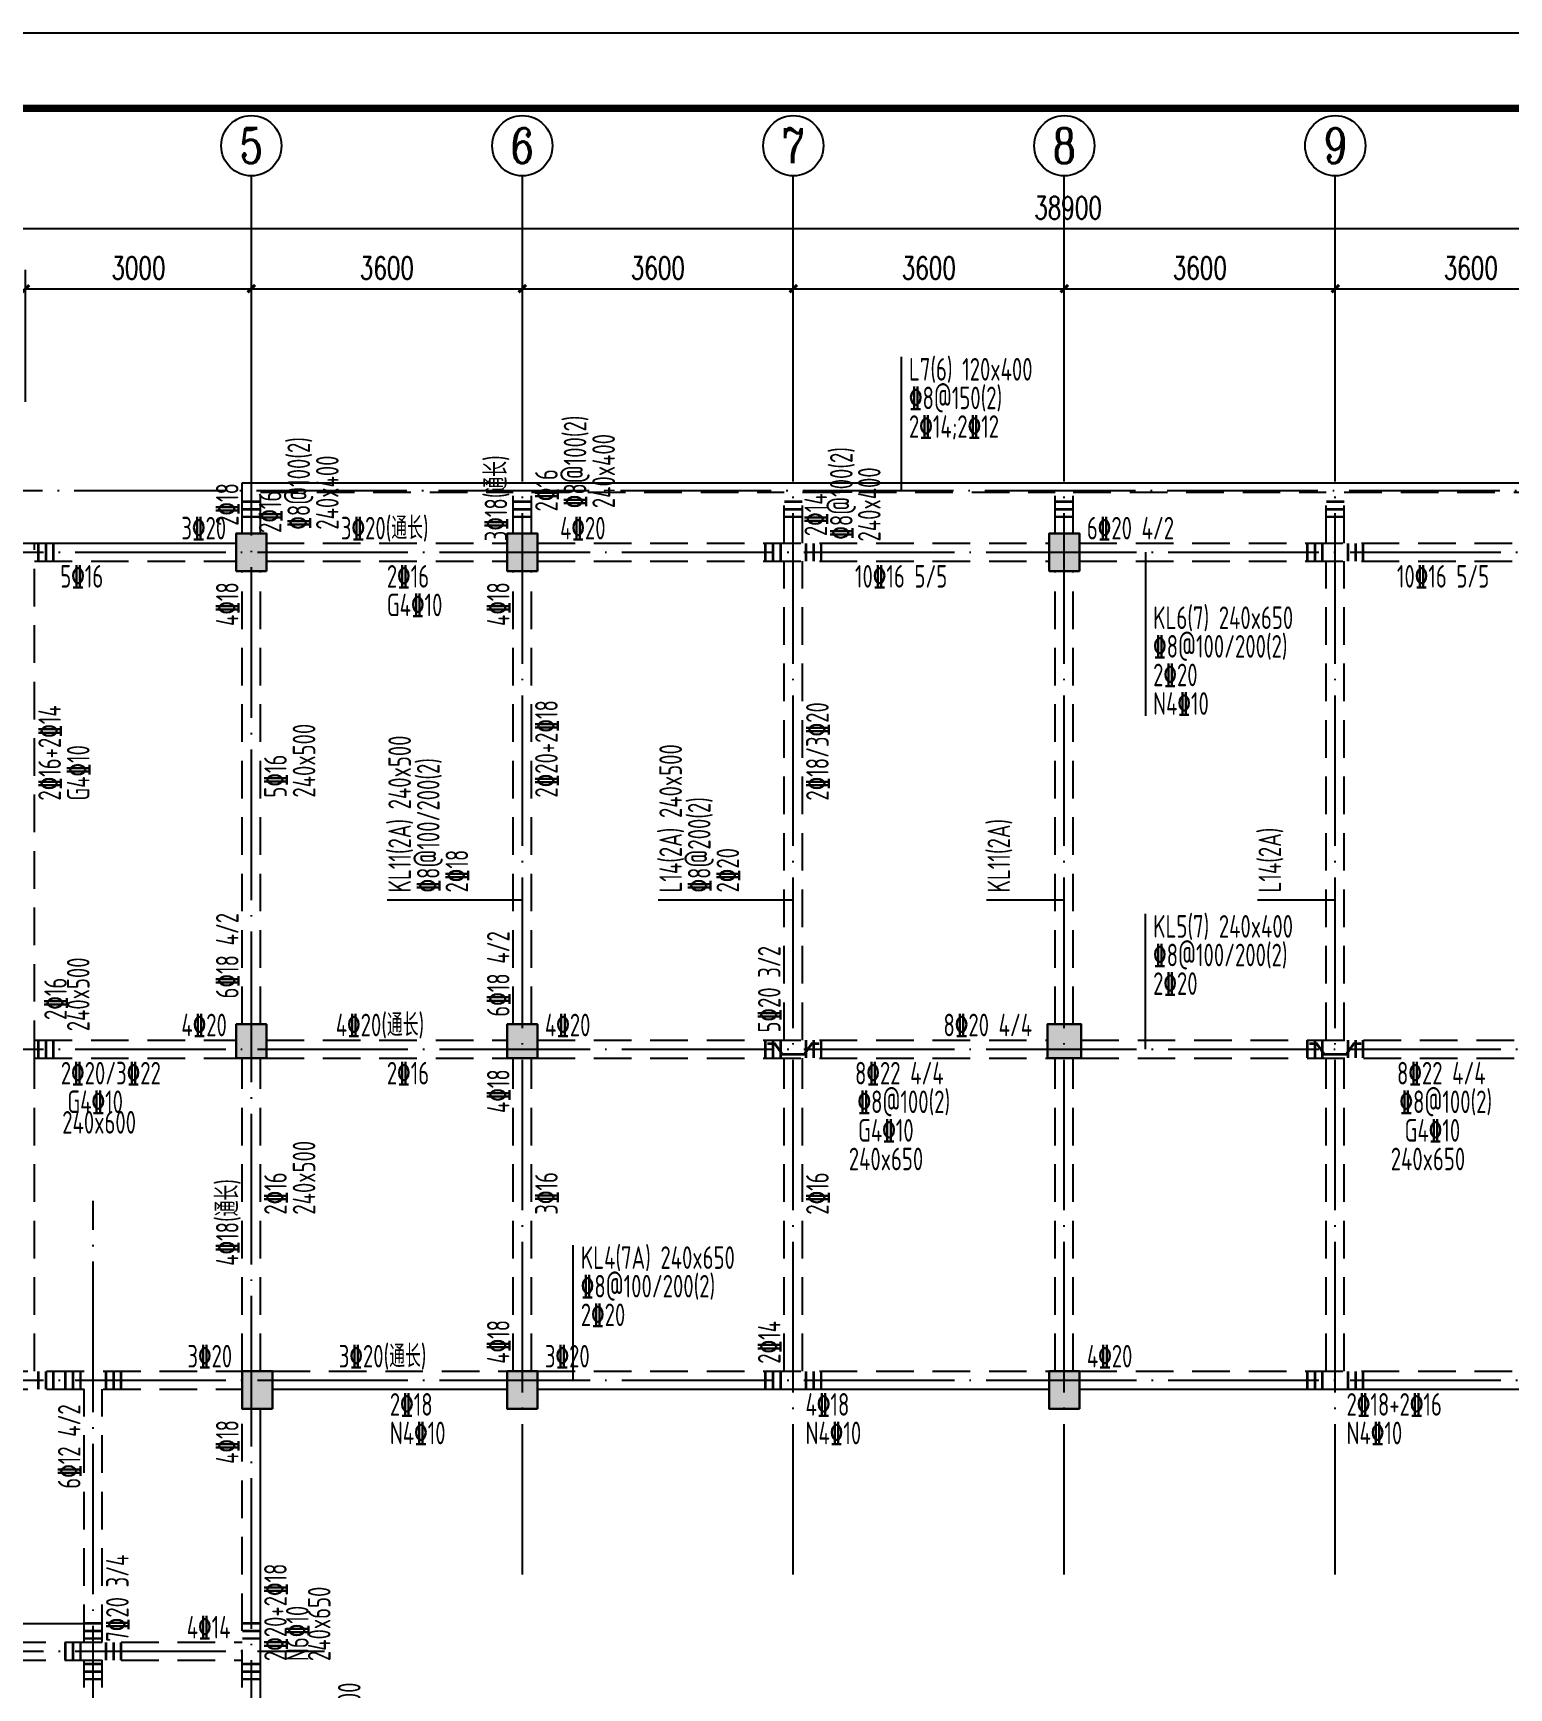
# Model space of a CAD drawing. Extents: x 1051052 to 1482120, y -981644 to -673261.
# Drawn here: x 1304949 to 1324556, y -961626 to -939644 of the extents above; entities that cross this region are included whole.
import ezdxf
from ezdxf.enums import TextEntityAlignment as Align

# ---------------------------------------------------------------- set-up
doc = ezdxf.new("R2010")
doc.units = 0
doc.header["$LTSCALE"] = 1000
doc.header["$MEASUREMENT"] = 0
doc.linetypes.add('DOTE', pattern=[2.42, 2, -0.2, 0.02, -0.2])
doc.linetypes.add('线型3', pattern=[750, 500, -250])
for name, color, linetype in [('AXIS', 3, 'Continuous'), ('AXIS_TEXT', 7, 'Continuous'), ('DOTE', 1, 'DOTE'), ('TK', 142, 'Continuous'), ('填充', 8, 'Continuous')]:
    doc.layers.add(name, color=color, linetype=linetype)
for name, color, linetype, lineweight in [('BEAM', 4, 'Continuous', 25), ('BEAM-DASH', 4, '线型3', 25), ('BEAM-JZ-H', 2, 'Continuous', 25), ('BEAM-JZ-NUM-H', 6, 'Continuous', 25), ('BEAM-JZ-NUM-V', 6, 'Continuous', 25), ('BEAM-JZ-V', 2, 'Continuous', 25), ('BEAM-REINDJ', 1, 'Continuous', 50), ('BEAM-REINGJ', 1, 'Continuous', 50), ('BEAM-YW-H', 7, 'Continuous', 25), ('BEAM-YW-V', 7, 'Continuous', 25), ('COLU', 2, 'Continuous', 30)]:
    doc.layers.add(name, color=color, linetype=linetype, lineweight=lineweight)
doc.layers.add('COLU-HATCH', color=7, linetype='Continuous', lineweight=25, true_color=0x5b5b5b)
doc.styles.add('_TCH_AXIS', font='COMPLEX', dxfattribs={"bigfont": 'GBCBIG'})
doc.styles.add('_TCH_DIM_T3', font='SIMPLEX', dxfattribs={"width": 0.705882, "bigfont": 'GBCBIG'})
doc.styles.add('COMPLEX', font='COMPLEX')
doc.styles.add('TSSD_Dimension', font='Tssdeng.shx', dxfattribs={"width": 0.7, "bigfont": 'Hztxt.shx'})
doc.dimstyles.new('_TCH_ARCH&&100', dxfattribs={"dimtxt": 297.5, "dimasz": 100, "dimexe": 250, "dimexo": 300, "dimgap": 126.25, "dimtad": 1, "dimdec": 0, "dimzin": 0, "dimdsep": 46, "dimtxsty": '_TCH_DIM_T3', "dimblk": 'ARCHTICK', "dimcen": 0.09, "dimclrt": 7, "dimazin": 2, "dimtfac": 1, "dimtdec": 0, "dimtix": 1, "dimtmove": 2, "dimatfit": 3, "dimfxl": 0, "dimtolj": 1, "dimtzin": 0, "dimarcsym": 0})

# ---------------------------------------------------------------- blocks, each defined once
blk = doc.blocks.new('_ArchTick')
at = {"color": 0, "linetype": 'ByBlock', "const_width": 0.4}
blk.add_lwpolyline([(-0.5, -0.5), (0.5, 0.5)], dxfattribs=at)
blk = doc.blocks.new('*D309')
at = {"layer": 'AXIS', "color": 0, "lineweight": -2, "transparency": 16777216}
for p, q in [((1307849, -944540), (1307849, -942790)), ((1311449, -944540), (1311449, -942790)), ((1307849, -943040), (1311449, -943040))]:
    blk.add_line(p, q, dxfattribs=at)
at = {"layer": 'Defpoints', "color": 0, "transparency": 16777216}
for p in [(1311449, -943040), (1307849, -945540), (1311449, -945540)]:
    blk.add_point(p, dxfattribs=at)
at = {"layer": 'AXIS', "color": 0, "lineweight": -2, "transparency": 16777216, "xscale": 100, "yscale": 100, "zscale": 100, "rotation": 180}
blk.add_blockref('_ArchTick', (1307849, -943040), dxfattribs=at)
at = {"layer": 'AXIS', "color": 0, "lineweight": -2, "transparency": 16777216, "xscale": 100, "yscale": 100, "zscale": 100}
blk.add_blockref('_ArchTick', (1311449, -943040), dxfattribs=at)
at = {"layer": 'AXIS', "color": 7, "transparency": 16777216, "insert": (1309649, -942765), "char_height": 297.5, "attachment_point": 5, "style": '_TCH_DIM_T3'}
blk.add_mtext('\\A1;3600', dxfattribs=at)
blk = doc.blocks.new('*D310')
at = {"layer": 'AXIS', "color": 0, "lineweight": -2, "transparency": 16777216}
for p, q in [((1311449, -944540), (1311449, -942790)), ((1315049, -944540), (1315049, -942790)), ((1311449, -943040), (1315049, -943040))]:
    blk.add_line(p, q, dxfattribs=at)
at = {"layer": 'Defpoints', "color": 0, "transparency": 16777216}
for p in [(1315049, -943040), (1311449, -945540), (1315049, -945540)]:
    blk.add_point(p, dxfattribs=at)
at = {"layer": 'AXIS', "color": 0, "lineweight": -2, "transparency": 16777216, "xscale": 100, "yscale": 100, "zscale": 100, "rotation": 180}
blk.add_blockref('_ArchTick', (1311449, -943040), dxfattribs=at)
at = {"layer": 'AXIS', "color": 0, "lineweight": -2, "transparency": 16777216, "xscale": 100, "yscale": 100, "zscale": 100}
blk.add_blockref('_ArchTick', (1315049, -943040), dxfattribs=at)
at = {"layer": 'AXIS', "color": 7, "transparency": 16777216, "insert": (1313249, -942765), "char_height": 297.5, "attachment_point": 5, "style": '_TCH_DIM_T3'}
blk.add_mtext('\\A1;3600', dxfattribs=at)
blk = doc.blocks.new('*D311')
at = {"layer": 'AXIS', "color": 0, "lineweight": -2, "transparency": 16777216}
for p, q in [((1315049, -944540), (1315049, -942790)), ((1318649, -944540), (1318649, -942790)), ((1315049, -943040), (1318649, -943040))]:
    blk.add_line(p, q, dxfattribs=at)
at = {"layer": 'Defpoints', "color": 0, "transparency": 16777216}
for p in [(1318649, -943040), (1315049, -945540), (1318649, -945540)]:
    blk.add_point(p, dxfattribs=at)
at = {"layer": 'AXIS', "color": 0, "lineweight": -2, "transparency": 16777216, "xscale": 100, "yscale": 100, "zscale": 100, "rotation": 180}
blk.add_blockref('_ArchTick', (1315049, -943040), dxfattribs=at)
at = {"layer": 'AXIS', "color": 0, "lineweight": -2, "transparency": 16777216, "xscale": 100, "yscale": 100, "zscale": 100}
blk.add_blockref('_ArchTick', (1318649, -943040), dxfattribs=at)
at = {"layer": 'AXIS', "color": 7, "transparency": 16777216, "insert": (1316849, -942765), "char_height": 297.5, "attachment_point": 5, "style": '_TCH_DIM_T3'}
blk.add_mtext('\\A1;3600', dxfattribs=at)
blk = doc.blocks.new('*D312')
at = {"layer": 'AXIS', "color": 0, "lineweight": -2, "transparency": 16777216}
for p, q in [((1318649, -944540), (1318649, -942790)), ((1322249, -944540), (1322249, -942790)), ((1318649, -943040), (1322249, -943040))]:
    blk.add_line(p, q, dxfattribs=at)
at = {"layer": 'Defpoints', "color": 0, "transparency": 16777216}
for p in [(1322249, -943040), (1318649, -945540), (1322249, -945540)]:
    blk.add_point(p, dxfattribs=at)
at = {"layer": 'AXIS', "color": 0, "lineweight": -2, "transparency": 16777216, "xscale": 100, "yscale": 100, "zscale": 100, "rotation": 180}
blk.add_blockref('_ArchTick', (1318649, -943040), dxfattribs=at)
at = {"layer": 'AXIS', "color": 0, "lineweight": -2, "transparency": 16777216, "xscale": 100, "yscale": 100, "zscale": 100}
blk.add_blockref('_ArchTick', (1322249, -943040), dxfattribs=at)
at = {"layer": 'AXIS', "color": 7, "transparency": 16777216, "insert": (1320449, -942765), "char_height": 297.5, "attachment_point": 5, "style": '_TCH_DIM_T3'}
blk.add_mtext('\\A1;3600', dxfattribs=at)
blk = doc.blocks.new('*D313')
at = {"layer": 'AXIS', "color": 0, "lineweight": -2, "transparency": 16777216}
for p, q in [((1322249, -944540), (1322249, -942790)), ((1325849, -944540), (1325849, -942790)), ((1322249, -943040), (1325849, -943040))]:
    blk.add_line(p, q, dxfattribs=at)
at = {"layer": 'Defpoints', "color": 0, "transparency": 16777216}
for p in [(1325849, -943040), (1322249, -945540), (1325849, -945540)]:
    blk.add_point(p, dxfattribs=at)
at = {"layer": 'AXIS', "color": 0, "lineweight": -2, "transparency": 16777216, "xscale": 100, "yscale": 100, "zscale": 100, "rotation": 180}
blk.add_blockref('_ArchTick', (1322249, -943040), dxfattribs=at)
at = {"layer": 'AXIS', "color": 0, "lineweight": -2, "transparency": 16777216, "xscale": 100, "yscale": 100, "zscale": 100}
blk.add_blockref('_ArchTick', (1325849, -943040), dxfattribs=at)
at = {"layer": 'AXIS', "color": 7, "transparency": 16777216, "insert": (1324049, -942765), "char_height": 297.5, "attachment_point": 5, "style": '_TCH_DIM_T3'}
blk.add_mtext('\\A1;3600', dxfattribs=at)
blk = doc.blocks.new('*D317')
at = {"layer": 'AXIS', "color": 0, "lineweight": -2, "transparency": 16777216}
for p, q in [((1299249, -943740), (1299249, -941990)), ((1338149, -943740), (1338149, -941990)), ((1299249, -942240), (1338149, -942240))]:
    blk.add_line(p, q, dxfattribs=at)
at = {"layer": 'Defpoints', "color": 0, "transparency": 16777216}
for p in [(1338149, -942240), (1299249, -945540), (1338149, -945540)]:
    blk.add_point(p, dxfattribs=at)
at = {"layer": 'AXIS', "color": 0, "lineweight": -2, "transparency": 16777216, "xscale": 100, "yscale": 100, "zscale": 100, "rotation": 180}
blk.add_blockref('_ArchTick', (1299249, -942240), dxfattribs=at)
at = {"layer": 'AXIS', "color": 0, "lineweight": -2, "transparency": 16777216, "xscale": 100, "yscale": 100, "zscale": 100}
blk.add_blockref('_ArchTick', (1338149, -942240), dxfattribs=at)
at = {"layer": 'AXIS', "color": 7, "transparency": 16777216, "insert": (1318699, -941965), "char_height": 297.5, "attachment_point": 5, "style": '_TCH_DIM_T3'}
blk.add_mtext('\\A1;38900', dxfattribs=at)
blk = doc.blocks.new('_AXISO')
blk.add_circle((0, 0), 0.5)
at = {"layer": 'AXIS_TEXT', "style": 'COMPLEX', "width": 1.041667}
blk.add_attdef('A', text='', height=0.56, dxfattribs=at).set_placement((-0.25, -0.28), (0.25, -0.28), align=Align.FIT)
blk = doc.blocks.new('*D343')
at = {"layer": 'AXIS', "color": 0, "lineweight": -2, "transparency": 16777216}
for p, q in [((1304849, -944540), (1304849, -942790)), ((1307849, -944540), (1307849, -942790)), ((1304849, -943040), (1307849, -943040))]:
    blk.add_line(p, q, dxfattribs=at)
at = {"layer": 'Defpoints', "color": 0, "transparency": 16777216}
for p in [(1307849, -943040), (1307849, -945366), (1304849, -945540)]:
    blk.add_point(p, dxfattribs=at)
at = {"layer": 'AXIS', "color": 0, "lineweight": -2, "transparency": 16777216, "xscale": 100, "yscale": 100, "zscale": 100, "rotation": 180}
blk.add_blockref('_ArchTick', (1304849, -943040), dxfattribs=at)
at = {"layer": 'AXIS', "color": 0, "lineweight": -2, "transparency": 16777216, "xscale": 100, "yscale": 100, "zscale": 100}
blk.add_blockref('_ArchTick', (1307849, -943040), dxfattribs=at)
at = {"layer": 'AXIS', "color": 7, "transparency": 16777216, "insert": (1306349, -942765), "char_height": 297.5, "attachment_point": 5, "style": '_TCH_DIM_T3'}
blk.add_mtext('\\A1;3000', dxfattribs=at)
blk = doc.blocks.new('A2K')
at = {"layer": 'TK'}
blk.add_lwpolyline([(0, 0), (59400, 0), (59400, 42000), (0, 42000)], close=True, dxfattribs=at)
at = {"layer": 'TK', "const_width": 100}
blk.add_lwpolyline([(2500, 1000), (58400, 1000), (58400, 41000), (2500, 41000)], close=True, dxfattribs=at)

msp = doc.modelspace()

# ---------------------------------------------------------------- hatches: boundary and pattern name
at = {"layer": 'COLU-HATCH', "transparency": 33554687}
for points in [[(1308048.964, -946790.042), (1308048.964, -946290.042), (1307648.964, -946290.042), (1307648.964, -946790.042)], [(1311648.964, -946790.042), (1311648.964, -946290.042), (1311248.964, -946290.042), (1311248.964, -946790.042)], [(1318848.964, -946790.042), (1318848.964, -946290.042), (1318448.964, -946290.042), (1318448.964, -946790.042)], [(1308048.964, -953260.042), (1308048.964, -952810.042), (1307648.964, -952810.042), (1307648.964, -953260.042)], [(1311648.964, -953260.042), (1311648.964, -952810.042), (1311248.964, -952810.042), (1311248.964, -953260.042)], [(1318873.964, -953260.042), (1318873.964, -952810.042), (1318423.964, -952810.042), (1318423.964, -953260.042)], [(1308128.964, -957920.042), (1308128.964, -957420.042), (1307728.964, -957420.042), (1307728.964, -957920.042)], [(1311648.964, -957920.042), (1311648.964, -957420.042), (1311248.964, -957420.042), (1311248.964, -957920.042)], [(1318848.964, -957920.042), (1318848.964, -957420.042), (1318448.964, -957420.042), (1318448.964, -957920.042)]]:
    msp.add_hatch(color=256, dxfattribs=at).paths.add_polyline_path(points, flags=0)

# ---------------------------------------------------------------- linework, layer by layer
at = {"layer": 'AXIS'}
for p, q in [((1307848.964, -945540.042), (1307848.964, -941540.042)), ((1311448.964, -945540.042), (1311448.964, -941540.042)), ((1315048.964, -945540.042), (1315048.964, -941540.042)), ((1318648.964, -945540.042), (1318648.964, -941540.042)), ((1322248.964, -945540.042), (1322248.964, -941540.042))]:
    msp.add_line(p, q, dxfattribs=at)
at = {"layer": 'BEAM'}
for p, q in [((1307728.964, -946290.042), (1307728.964, -945620.042)), ((1307728.964, -945620.042), (1311448.964, -945620.042)), ((1311448.964, -945620.042), (1315048.964, -945620.042)), ((1315048.964, -945620.042), (1318648.964, -945620.042)), ((1318648.964, -945620.042), (1322248.964, -945620.042)), ((1322248.964, -945620.042), (1325848.964, -945620.042)), ((1304728.965, -946420.042), (1304968.964, -946420.042)), ((1304968.964, -946420.042), (1307648.964, -946420.042)), ((1308128.964, -957660.042), (1311248.964, -957660.042)), ((1311648.964, -957660.042), (1318448.964, -957660.042)), ((1318848.964, -957660.042), (1325648.964, -957660.042)), ((1307968.964, -964620.042), (1307968.964, -957920.042))]:
    msp.add_line(p, q, dxfattribs=at)
at = {"layer": 'BEAM-DASH', "ltscale": 0.001}
for p, q in [((1307968.964, -946290.042), (1307968.964, -945740.042)), ((1307968.964, -945740.042), (1311328.964, -945740.042)), ((1311328.964, -946290.042), (1311328.964, -945740.042)), ((1311568.964, -946290.042), (1311568.964, -945740.042)), ((1311568.964, -945740.042), (1314928.964, -945740.042)), ((1314928.964, -946420.042), (1314928.964, -945740.042)), ((1315168.964, -946420.042), (1315168.964, -945740.042)), ((1315168.964, -945740.042), (1318528.964, -945740.042)), ((1318528.964, -946290.042), (1318528.964, -945740.042)), ((1318768.964, -946290.042), (1318768.964, -945740.042)), ((1318768.964, -945740.042), (1322128.964, -945740.042)), ((1322128.964, -946420.042), (1322128.964, -945740.042)), ((1322368.964, -946420.042), (1322368.964, -945740.042)), ((1322368.964, -945740.042), (1325728.964, -945740.042)), ((1304968.948, -953260.043), (1304968.964, -946420.042)), ((1308048.964, -946420.042), (1311248.964, -946420.042)), ((1311648.964, -946420.042), (1318448.964, -946420.042)), ((1318848.964, -946420.042), (1325648.964, -946420.042)), ((1304968.964, -946660.042), (1307648.964, -946660.042)), ((1308048.964, -946660.042), (1311248.964, -946660.042)), ((1311648.964, -946660.042), (1318448.964, -946660.042)), ((1314928.964, -953020.042), (1314928.964, -946660.042)), ((1315168.964, -953020.042), (1315168.964, -946660.042)), ((1318848.964, -946660.042), (1325648.964, -946660.042)), ((1322128.964, -953020.042), (1322128.964, -946660.042)), ((1322368.964, -953020.042), (1322368.964, -946660.042)), ((1307728.964, -952810.042), (1307728.964, -946790.042)), ((1307968.964, -952810.042), (1307968.964, -946790.042)), ((1311328.964, -952810.042), (1311328.964, -946790.042)), ((1311568.964, -952810.042), (1311568.964, -946790.042)), ((1318528.964, -952810.042), (1318528.964, -946790.042)), ((1318768.964, -952810.042), (1318768.964, -946790.042)), ((1304968.948, -953020.042), (1307648.964, -953020.042)), ((1308048.964, -953020.042), (1311248.964, -953020.042)), ((1311648.964, -953020.042), (1318423.964, -953020.042)), ((1318873.964, -953020.042), (1325648.964, -953020.042)), ((1304968.937, -957420.042), (1304968.948, -953260.042)), ((1304968.948, -953260.042), (1307648.964, -953260.042)), ((1307728.964, -957420.042), (1307728.964, -953260.042)), ((1307968.964, -957420.042), (1307968.964, -953260.042)), ((1308048.964, -953260.042), (1311248.964, -953260.042)), ((1311328.964, -957420.042), (1311328.964, -953260.042)), ((1311568.964, -957420.042), (1311568.964, -953260.042)), ((1311648.964, -953260.042), (1318423.964, -953260.042)), ((1314928.964, -957420.042), (1314928.964, -953260.042)), ((1315168.964, -957420.042), (1315168.964, -953260.042)), ((1318528.964, -957420.042), (1318528.964, -953260.042)), ((1318768.964, -957420.042), (1318768.964, -953260.042)), ((1318873.964, -953260.042), (1325648.964, -953260.042)), ((1322128.964, -957420.042), (1322128.964, -953260.042)), ((1322368.964, -957420.042), (1322368.964, -953260.042)), ((1302128.964, -957420.042), (1307728.964, -957420.042)), ((1308128.964, -957420.042), (1311248.964, -957420.042)), ((1311648.964, -957420.042), (1318448.964, -957420.042)), ((1318848.964, -957420.042), (1325648.964, -957420.042)), ((1302128.964, -957660.042), (1307728.964, -957660.042)), ((1305628.964, -961020.042), (1305628.964, -957660.042)), ((1305868.964, -961020.042), (1305868.964, -957660.042)), ((1307728.964, -964620.042), (1307728.964, -957920.042)), ((1299368.964, -961020.042), (1307728.964, -961020.042)), ((1299368.964, -961260.042), (1307728.964, -961260.042)), ((1305628.964, -964620.042), (1305628.964, -961260.042)), ((1305868.964, -964620.042), (1305868.964, -961260.042))]:
    msp.add_line(p, q, dxfattribs=at)
at = {"layer": 'BEAM-JZ-H'}
for p, q in [((1316485.323, -945720.042), (1316485.323, -943945.042)), ((1319728.964, -946540.042), (1319728.964, -948715.042)), ((1319728.964, -953140.042), (1319728.964, -951345.042)), ((1312125.501, -957540.042), (1312125.501, -955745.042))]:
    msp.add_line(p, q, dxfattribs=at)
at = {"layer": 'BEAM-JZ-V'}
for p, q in [((1311448.964, -951160.042), (1309653.964, -951160.042)), ((1315048.964, -951160.042), (1313253.964, -951160.042)), ((1318648.964, -951160.042), (1317613.964, -951160.042)), ((1322248.964, -951160.042), (1321213.964, -951160.042)), ((1305632.488, -960775.459), (1303837.488, -960775.459))]:
    msp.add_line(p, q, dxfattribs=at)
at = {"layer": 'BEAM-REINDJ', "const_width": 35}
for points in [[(1314703.964, -953070.042), (1314803.964, -953070.042), (1314903.964, -953210.042), (1315193.964, -953210.042), (1315293.964, -953070.042), (1315393.964, -953070.042)], [(1321903.964, -953070.042), (1322003.964, -953070.042), (1322103.964, -953210.042), (1322393.964, -953210.042), (1322493.964, -953070.042), (1322593.964, -953070.042)]]:
    msp.add_lwpolyline(points, dxfattribs=at)
at = {"layer": 'BEAM-REINGJ', "const_width": 35}
for points in [[(1307728.964, -945870.042), (1307968.964, -945870.042)], [(1311328.964, -945870.042), (1311568.964, -945870.042)], [(1314928.964, -945870.042), (1315168.964, -945870.042)], [(1318528.964, -945870.042), (1318768.964, -945870.042)], [(1322128.964, -945870.042), (1322368.964, -945870.042)], [(1307728.964, -945970.042), (1307968.964, -945970.042)], [(1307728.964, -946070.042), (1307968.964, -946070.042)], [(1311328.964, -945970.042), (1311568.964, -945970.042)], [(1311328.964, -946070.042), (1311568.964, -946070.042)], [(1314928.964, -945970.042), (1315168.964, -945970.042)], [(1314928.964, -946070.042), (1315168.964, -946070.042)], [(1318528.964, -945970.042), (1318768.964, -945970.042)], [(1318528.964, -946070.042), (1318768.964, -946070.042)], [(1322128.964, -945970.042), (1322368.964, -945970.042)], [(1322128.964, -946070.042), (1322368.964, -946070.042)], [(1305018.964, -946420.042), (1305018.964, -946660.042)], [(1305118.964, -946420.042), (1305118.964, -946660.042)], [(1305218.964, -946420.042), (1305218.964, -946660.042)], [(1314678.964, -946420.042), (1314678.964, -946660.042)], [(1314778.964, -946420.042), (1314778.964, -946660.042)], [(1314878.964, -946420.042), (1314878.964, -946660.042)], [(1315218.964, -946420.042), (1315218.964, -946660.042)], [(1315318.964, -946420.042), (1315318.964, -946660.042)], [(1315418.964, -946420.042), (1315418.964, -946660.042)], [(1321878.964, -946420.042), (1321878.964, -946660.042)], [(1321978.964, -946420.042), (1321978.964, -946660.042)], [(1322078.964, -946420.042), (1322078.964, -946660.042)], [(1322418.964, -946420.042), (1322418.964, -946660.042)], [(1322518.964, -946420.042), (1322518.964, -946660.042)], [(1322618.964, -946420.042), (1322618.964, -946660.042)], [(1305018.948, -953020.042), (1305018.948, -953260.042)], [(1305118.948, -953020.042), (1305118.948, -953260.042)], [(1305218.948, -953020.042), (1305218.948, -953260.042)], [(1314678.964, -953020.042), (1314678.964, -953260.042)], [(1314778.964, -953020.042), (1314778.964, -953260.042)], [(1314878.964, -953020.042), (1314878.964, -953260.042)], [(1315218.964, -953020.042), (1315218.964, -953260.042)], [(1315318.964, -953020.042), (1315318.964, -953260.042)], [(1315418.964, -953020.042), (1315418.964, -953260.042)], [(1321878.964, -953020.042), (1321878.964, -953260.042)], [(1321978.964, -953020.042), (1321978.964, -953260.042)], [(1322078.964, -953020.042), (1322078.964, -953260.042)], [(1322418.964, -953020.042), (1322418.964, -953260.042)], [(1322518.964, -953020.042), (1322518.964, -953260.042)], [(1322618.964, -953020.042), (1322618.964, -953260.042)], [(1305018.937, -957420.042), (1305018.937, -957660.042)], [(1305118.937, -957420.042), (1305118.937, -957660.042)], [(1305218.937, -957420.042), (1305218.937, -957660.042)], [(1305378.964, -957420.042), (1305378.964, -957660.042)], [(1305478.964, -957420.042), (1305478.964, -957660.042)], [(1305578.964, -957420.042), (1305578.964, -957660.042)], [(1305918.964, -957420.042), (1305918.964, -957660.042)], [(1306018.964, -957420.042), (1306018.964, -957660.042)], [(1306118.964, -957420.042), (1306118.964, -957660.042)], [(1314678.964, -957420.042), (1314678.964, -957660.042)], [(1314778.964, -957420.042), (1314778.964, -957660.042)], [(1314878.964, -957420.042), (1314878.964, -957660.042)], [(1315218.964, -957420.042), (1315218.964, -957660.042)], [(1315318.964, -957420.042), (1315318.964, -957660.042)], [(1315418.964, -957420.042), (1315418.964, -957660.042)], [(1321878.964, -957420.042), (1321878.964, -957660.042)], [(1321978.964, -957420.042), (1321978.964, -957660.042)], [(1322078.964, -957420.042), (1322078.964, -957660.042)], [(1322418.964, -957420.042), (1322418.964, -957660.042)], [(1322518.964, -957420.042), (1322518.964, -957660.042)], [(1322618.964, -957420.042), (1322618.964, -957660.042)], [(1305628.964, -960770.042), (1305868.964, -960770.042)], [(1307728.964, -960770.042), (1307968.964, -960770.042)], [(1305378.964, -961020.042), (1305378.964, -961260.042)], [(1305478.964, -961020.042), (1305478.964, -961260.042)], [(1305578.964, -961020.042), (1305578.964, -961260.042)], [(1305628.964, -960870.042), (1305868.964, -960870.042)], [(1305628.964, -960970.042), (1305868.964, -960970.042)], [(1305918.964, -961020.042), (1305918.964, -961260.042)], [(1306018.964, -961020.042), (1306018.964, -961260.042)], [(1306118.964, -961020.042), (1306118.964, -961260.042)], [(1307728.964, -960870.042), (1307968.964, -960870.042)], [(1307728.964, -960970.042), (1307968.964, -960970.042)], [(1305628.964, -961310.042), (1305868.964, -961310.042)], [(1305628.964, -961410.042), (1305868.964, -961410.042)], [(1305628.964, -961510.042), (1305868.964, -961510.042)], [(1307728.964, -961310.042), (1307968.964, -961310.042)], [(1307728.964, -961410.042), (1307968.964, -961410.042)], [(1307728.964, -961510.042), (1307968.964, -961510.042)]]:
    msp.add_lwpolyline(points, dxfattribs=at)
at = {"layer": 'COLU'}
for points in [[(1308048.964, -946790.042), (1308048.964, -946290.042), (1307648.964, -946290.042), (1307648.964, -946790.042)], [(1311648.964, -946790.042), (1311648.964, -946290.042), (1311248.964, -946290.042), (1311248.964, -946790.042)], [(1318848.964, -946790.042), (1318848.964, -946290.042), (1318448.964, -946290.042), (1318448.964, -946790.042)], [(1308048.964, -953260.042), (1308048.964, -952810.042), (1307648.964, -952810.042), (1307648.964, -953260.042)], [(1311648.964, -953260.042), (1311648.964, -952810.042), (1311248.964, -952810.042), (1311248.964, -953260.042)], [(1318873.964, -953260.042), (1318873.964, -952810.042), (1318423.964, -952810.042), (1318423.964, -953260.042)], [(1308128.964, -957920.042), (1308128.964, -957420.042), (1307728.964, -957420.042), (1307728.964, -957920.042)], [(1311648.964, -957920.042), (1311648.964, -957420.042), (1311248.964, -957420.042), (1311248.964, -957920.042)], [(1318848.964, -957920.042), (1318848.964, -957420.042), (1318448.964, -957420.042), (1318448.964, -957920.042)]]:
    msp.add_lwpolyline(points, close=True, dxfattribs=at)
at = {"layer": 'DOTE'}
for p, q in [((1307848.964, -972940.042), (1307848.964, -945540.042)), ((1311448.964, -960121.396), (1311448.964, -945540.042)), ((1315048.964, -960121.396), (1315048.964, -945540.042)), ((1318648.964, -960121.396), (1318648.964, -945540.042)), ((1322248.964, -960121.396), (1322248.964, -945540.042)), ((1298235.104, -945720.042), (1331043.981, -945720.042)), ((1298248.964, -946540.042), (1339148.964, -946540.042)), ((1298248.964, -953140.042), (1339148.964, -953140.042)), ((1305748.964, -965222.704), (1305748.964, -955155.048)), ((1298248.964, -957540.042), (1339148.964, -957540.042)), ((1298248.964, -961140.042), (1308822.388, -961140.042))]:
    msp.add_line(p, q, dxfattribs=at)

# ---------------------------------------------------------------- block references
at = {"layer": 'AXIS'}
ref = msp.add_blockref('_AXISO', (1307848.964, -941140.042), dxfattribs=dict(at, xscale=800, yscale=800, zscale=800))
ref.add_attrib('A', '5', dxfattribs={"layer": 'AXIS_TEXT', "height": 465.948, "style": '_TCH_AXIS'}).set_placement((1307693.648, -941373.016), (1308004.28, -941373.016), align=Align.FIT)
ref = msp.add_blockref('_AXISO', (1311448.964, -941140.042), dxfattribs=dict(at, xscale=800, yscale=800, zscale=800))
ref.add_attrib('A', '6', dxfattribs={"layer": 'AXIS_TEXT', "height": 465.948, "style": '_TCH_AXIS'}).set_placement((1311293.648, -941373.016), (1311604.28, -941373.016), align=Align.FIT)
ref = msp.add_blockref('_AXISO', (1315048.964, -941140.042), dxfattribs=dict(at, xscale=800, yscale=800, zscale=800))
ref.add_attrib('A', '7', dxfattribs={"layer": 'AXIS_TEXT', "height": 465.948, "style": '_TCH_AXIS'}).set_placement((1314893.648, -941373.016), (1315204.28, -941373.016), align=Align.FIT)
ref = msp.add_blockref('_AXISO', (1318648.964, -941140.042), dxfattribs=dict(at, xscale=800, yscale=800, zscale=800))
ref.add_attrib('A', '8', dxfattribs={"layer": 'AXIS_TEXT', "height": 465.948, "style": '_TCH_AXIS'}).set_placement((1318493.648, -941373.016), (1318804.28, -941373.016), align=Align.FIT)
ref = msp.add_blockref('_AXISO', (1322248.964, -941140.042), dxfattribs=dict(at, xscale=800, yscale=800, zscale=800))
ref.add_attrib('A', '9', dxfattribs={"layer": 'AXIS_TEXT', "height": 465.948, "style": '_TCH_AXIS'}).set_placement((1322093.648, -941373.016), (1322404.28, -941373.016), align=Align.FIT)
at = {"layer": '填充'}
msp.add_blockref('A2K', (1292358.453, -981643.929), dxfattribs=at)

# ---------------------------------------------------------------- texts
at = {"layer": 'BEAM-JZ-H', "style": 'TSSD_Dimension', "width": 0.7}
for s, p in [('%%1328@150(2)', (1316585.323, -944640.042)), ('2%%13214;2%%13212', (1316585.323, -945020.042)), ('%%1328@100/200(2)', (1319828.964, -947940.042)), ('2%%13220', (1319828.964, -948320.042)), ('N4%%13210', (1319828.964, -948700.042)), ('%%1328@100/200(2)', (1319828.964, -952040.042)), ('2%%13220', (1319828.964, -952420.042)), ('%%1328@100/200(2)', (1312225.501, -956440.042)), ('2%%13220', (1312225.501, -956820.042))]:
    msp.add_text(s, height=300, dxfattribs=at).set_placement(p)
at = {"layer": 'BEAM-JZ-NUM-H', "style": 'TSSD_Dimension', "width": 0.7}
for s, p in [('L7(6) 120x400', (1316585.323, -944260.042)), ('KL6(7) 240x650', (1319828.964, -947560.042)), ('KL5(7) 240x400', (1319828.964, -951660.042)), ('KL4(7A) 240x650', (1312225.501, -956060.042))]:
    msp.add_text(s, height=300, dxfattribs=at).set_placement(p)
at = {"layer": 'BEAM-JZ-NUM-V', "style": 'TSSD_Dimension', "width": 0.7}
for s, p in [('KL11(2A) 240x500', (1309968.964, -951060.042)), ('L14(2A) 240x500', (1313568.964, -951060.042)), ('KL11(2A)', (1317928.964, -951060.042)), ('L14(2A)', (1321528.964, -951060.042)), ('KL10(5A) 240x400', (1309299.574, -963690.496))]:
    msp.add_text(s, height=300, rotation=90, dxfattribs=at).set_placement(p)
at = {"layer": 'BEAM-JZ-V', "style": 'TSSD_Dimension', "width": 0.7}
for s, p in [('%%1328@100/200(2)', (1310348.964, -951060.042)), ('%%1328@200(2)', (1313948.964, -951060.042)), ('2%%13218', (1310728.964, -951060.042)), ('2%%13220', (1314328.964, -951060.042))]:
    msp.add_text(s, height=300, rotation=90, dxfattribs=at).set_placement(p)
at = {"layer": 'BEAM-YW-H', "style": 'TSSD_Dimension', "width": 0.7}
for s, p in [('3%%13220', (1306918.964, -946370.042)), ('3%%13220(通长)', (1309038.609, -946370.042)), ('4%%13220', (1311950.287, -946370.042)), ('6%%13220 4/2', (1318948.964, -946370.042)), ('4%%13220', (1306918.964, -952970.042)), ('4%%13220(通长)', (1308970.503, -952970.042)), ('4%%13220', (1311748.964, -952970.042)), ('8%%13220 4/4', (1317043.444, -952970.042)), ('3%%13220', (1306998.964, -957370.042)), ('3%%13220(通长)', (1309010.503, -957370.042)), ('3%%13220', (1311748.964, -957370.042)), ('4%%13220', (1318948.964, -957370.042)), ('4%%13214', (1306990.887, -960970.042))]:
    msp.add_text(s, height=300, dxfattribs=at).set_placement(p)
for s, p in [('5%%13216', (1305310.401, -946710.042)), ('2%%13216', (1309648.964, -946710.042)), ('10%%13216 5/5', (1315867.665, -946710.042)), ('10%%13216 5/5', (1323067.664, -946710.042)), ('G4%%13210', (1309648.964, -947090.042)), ('2%%13220/3%%13222', (1305317.457, -953310.042)), ('2%%13216', (1309648.964, -953310.042)), ('8%%13222 4/4', (1315868.977, -953310.042)), ('8%%13222 4/4', (1323068.976, -953310.042)), ('G4%%13210', (1305405.147, -953690.042)), ('%%1328@100(2)', (1315902.314, -953690.042)), ('%%1328@100(2)', (1323102.314, -953690.042)), ('240x600', (1305336.362, -953963.187)), ('G4%%13210', (1315909.729, -954070.042)), ('G4%%13210', (1323170.643, -954070.042)), ('240x650', (1315785.764, -954450.042)), ('240x650', (1322985.765, -954450.042)), ('2%%13218', (1309688.964, -957710.042)), ('4%%13218', (1315211.136, -957710.042)), ('2%%13218+2%%13216', (1322398.661, -957710.042)), ('N4%%13210', (1309688.964, -958090.042)), ('N4%%13210', (1315211.136, -958090.042)), ('N4%%13210', (1322398.661, -958090.042))]:
    msp.add_text(s, height=300, dxfattribs=at).set_placement(p, align=Align.TOP_LEFT)
at = {"layer": 'BEAM-YW-V', "style": 'TSSD_Dimension', "width": 0.7}
for s, p in [('%%1328@100(2)', (1311998.964, -945955.042)), ('240x400', (1312378.964, -945955.042)), ('%%1328@100(2)', (1308328.135, -946241.022)), ('%%1328@100(2)', (1315536.392, -946373.629)), ('240x400', (1308708.135, -946241.022)), ('2%%13216', (1311618.964, -945998.605)), ('240x400', (1315908.231, -946398.108)), ('2%%13216', (1307948.135, -946284.584)), ('2%%13214', (1315197.2, -946326.4)), ('2%%13220+2%%13218', (1311618.964, -949800.042)), ('2%%13216+2%%13214', (1305018.956, -949840.043)), ('2%%13218/3%%13220', (1315218.964, -949840.042)), ('240x500', (1308398.964, -949800.042)), ('G4%%13210', (1305398.956, -949840.044)), ('5%%13216', (1308018.964, -949800.042)), ('240x500', (1305398.943, -952903.747)), ('2%%13216', (1305097.321, -952754.149)), ('240x500', (1308398.964, -955340.042)), ('2%%13216', (1308018.964, -955340.042)), ('3%%13216', (1311618.964, -955340.042)), ('2%%13216', (1315218.964, -955340.042)), ('7%%13220 3/4', (1305918.964, -961013.147)), ('2%%13220+2%%13218', (1308018.964, -961270.042)), ('240x650', (1308600.52, -961270.042)), ('N6%%13210', (1308309.742, -961270.042))]:
    msp.add_text(s, height=300, rotation=90, dxfattribs=at).set_placement(p, align=Align.TOP_LEFT)
for s, p in [('3%%13218(通长)', (1311248.275, -946394.863)), ('2%%13218', (1307678.964, -946190.042)), ('4%%13218', (1307678.964, -947520.042)), ('4%%13218', (1311278.964, -947520.042)), ('6%%13218 4/2', (1307678.964, -952467.677)), ('6%%13218 4/2', (1311278.964, -952710.042)), ('5%%13220 3/2', (1314878.964, -952920.042)), ('4%%13218', (1311278.964, -953990.042)), ('4%%13218(通长)', (1307678.964, -956018.504)), ('4%%13218', (1311278.964, -957320.042)), ('2%%13214', (1314878.964, -957320.042)), ('6%%13212 4/2', (1305578.964, -958980.484)), ('4%%13218', (1307678.964, -958650.042))]:
    msp.add_text(s, height=300, rotation=90, dxfattribs=at).set_placement(p)

# ---------------------------------------------------------------- dimensions: what is measured, and where the dimension line sits
at = {"layer": 'AXIS'}
for p1, p2, distance, picture, middle in [((1299248.964, -945540.042), (1338148.964, -945540.042), 3300, '*D317', (1318698.964, -941965.042)), ((1307848.964, -945540.042), (1311448.964, -945540.042), 2500, '*D309', (1309648.964, -942765.042)), ((1311448.964, -945540.042), (1315048.964, -945540.042), 2500, '*D310', (1313248.964, -942765.042)), ((1315048.964, -945540.042), (1318648.964, -945540.042), 2500, '*D311', (1316848.964, -942765.042)), ((1318648.964, -945540.042), (1322248.964, -945540.042), 2500, '*D312', (1320448.964, -942765.042)), ((1322248.964, -945540.042), (1325848.964, -945540.042), 2500, '*D313', (1324048.964, -942765.042))]:
    dim = msp.add_aligned_dim(p1=p1, p2=p2, distance=distance, dimstyle='_TCH_ARCH&&100', dxfattribs=at)
    dim.commit()
    dim.dimension.update_dxf_attribs({"geometry": picture, "text_midpoint": middle})
dim = msp.add_linear_dim(base=(1307848.964, -943040.042), p1=(1304848.96, -945540.05), p2=(1307848.964, -945365.594), angle=180, dimstyle='_TCH_ARCH&&100', dxfattribs=at)
dim.commit()
dim.dimension.update_dxf_attribs({"geometry": '*D343', "text_midpoint": (1306348.962, -942765.042)})

doc.saveas('drawing.dxf')
